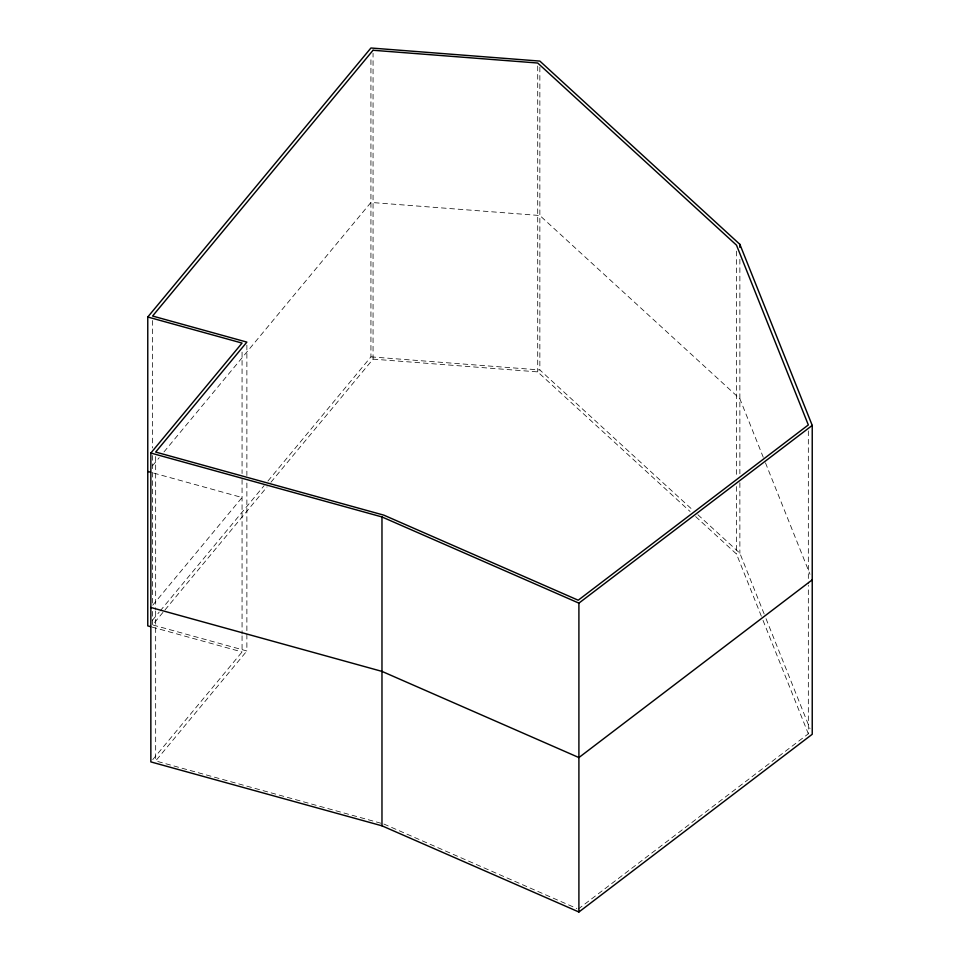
<?xml version="1.0" encoding="UTF-8"?>
<svg xmlns="http://www.w3.org/2000/svg" width="960" height="960" viewBox="0 0 960 960"><rect width="100%" height="100%" fill="white"/><g stroke="black" fill="none" stroke-linecap="round" stroke-linejoin="round"><path stroke-width="0.72" stroke-dasharray="4.8 3.6" d="M152.532 465.696L159.216 457.656M163.98 451.908L370.932 202.44L539.856 215.52L739.872 398.784L763.248 457.272M152.748 605.184L242.064 497.52L150.624 472.236M152.532 620.136L159.216 612.084M160.164 610.932L264.12 485.628M267.936 481.032L370.932 356.868L370.932 57M246.876 483.048L246.876 650.976L152.58 624.9L164.04 611.1M164.988 609.948L267.108 486.84M270.936 482.244L373.056 359.136L373.056 53.268M152.748 759.624L242.064 651.96L242.064 635.46M380.976 823.236L155.664 760.932L246.876 650.976M578.208 909.084L808.332 733.8L808.332 585.36M370.932 356.868L539.856 369.96L692.364 509.676M373.056 359.136L537.708 371.892L690.12 511.524M152.052 627.072L242.064 651.96M383.868 824.028L576.84 908.484M697.884 514.74L739.872 553.212L765.48 617.28M695.64 516.588L736.5 554.028L762.468 619.02M765.48 462.852L810 574.272M766.032 618.672L810 728.712M763.02 620.4L808.332 733.8M808.332 430.92L808.332 583.86M739.872 259.332L739.872 473.748M739.872 482.748L739.872 553.212M736.5 251.148L736.5 477.564M736.5 486.552L736.5 554.028M539.856 67.092L539.856 369.96M537.708 66.024L537.708 371.892M246.876 345.108L246.876 475.548M242.064 352.08L242.064 473.532M242.064 479.532L242.064 633.96M155.664 456.552L155.664 609.492M155.664 610.992L155.664 760.932M152.58 320.532L152.58 447.972M152.58 455.472L152.58 605.412M152.58 611.412L152.58 624.9"/><path stroke-width="1.44" d="M147.768 317.004L370.932 48L539.856 61.092L739.872 244.344L812.232 425.412L812.232 734.28L578.904 912L381.972 825.816L150.852 761.904L150.852 453.036L242.064 343.08L147.768 317.004L147.768 625.884L150.624 626.676M578.904 912L578.904 603.132L812.232 425.412M812.232 579.84L578.904 757.56L381.972 671.388L150.852 607.476M150.852 453.036L381.972 516.948L578.904 603.132M147.768 471.444L150.624 472.236M739.872 244.344L739.872 247.344M381.972 516.948L381.972 825.816M373.056 50.268L152.58 316.032L246.876 342.108L155.664 452.064L383.868 515.16L578.208 600.216L808.332 424.932L736.5 245.16L537.708 63.024L373.056 50.268"/></g></svg>
